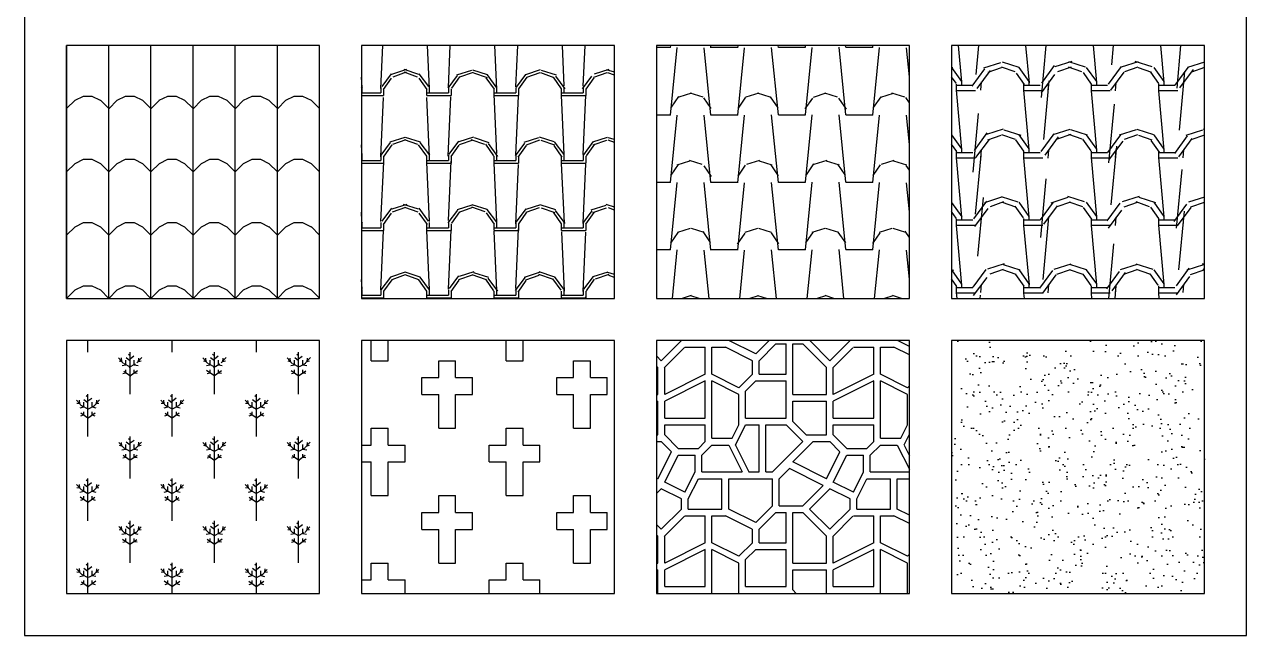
# Model space of a CAD drawing. Header units: inches. Extents: x 8.9 to 34.2, y 3.1 to 17.6.
# Drawn here: x 8.89 to 23.39, y 3.14 to 10.39 of the extents above; entities that cross this region are included whole.
import ezdxf

# ---------------------------------------------------------------- set-up
doc = ezdxf.new("R2010")
doc.units = ezdxf.units.IN
doc.header["$MEASUREMENT"] = 0

msp = doc.modelspace()

# ---------------------------------------------------------------- hatches: boundary and pattern name
h = msp.add_hatch()
h.set_pattern_fill('TELHA1', color=256, scale=0.05, pattern_type=2)
h.set_pattern_definition([(0, (9.585089932285666, 7.290687009555514), (0, 0.75), [0.1, -0.4]), (45, (9.385089932285666, 7.140687009555513), (0.4999952049770078, 0.7500281628045711), [0.14142135625, -1.9798989875]), (135, (9.885089932285666, 7.140687009555513), (-0.4999952049770078, 0.7500281628045711), [0.14142135625, -1.9798989875]), (26.56505118, (9.485089932285666, 7.240687009555513), (0.999999999961845, 0.7499999997715608), [0.111803399, -1.565247584]), (333.43494882, (9.685089932285667, 7.290687009555514), (0.9999999999618452, -0.7499999997715607), [0.111803399, -1.56522584]), (90, (9.385089932285666, 7.140687009555513), (-0.5, 3.061515884555943e-17), [])])
h.paths.add_polyline_path([(12.38508993228567, 7.140687009555513), (12.38508993228567, 10.14068700955551), (9.385089932285666, 10.14068700955551), (9.385089932285666, 7.140687009555513)])
h = msp.add_hatch()
h.set_pattern_fill('TELHA2', color=256, scale=0.8, pattern_type=2)
h.set_pattern_definition([(0, (12.88508993228567, 7.140687009555513), (0.8, 0.8), [0.256, -0.544]), (125.2176, (13.65308993228567, 7.220687009555514), (5.600000930816169, -7.999999333219401), [0.1664696, -16.4804528]), (160.71, (13.55708993228567, 7.356687009555515), (13.60000414738435, -4.79998919521532), [0.1695168, -16.7821792]), (199.29, (13.39708993228567, 7.412687009555514), (-13.60000414738435, -4.799989195215317), [0.1695168, -16.7821792]), (234.7824, (13.23708993228567, 7.356687009555515), (-5.600000930816174, -7.999999333219397), [0.1664696, -16.4804528]), (270, (13.14108993228567, 7.220687009555514), (0.7999999999999998, -0.8000000000000003), [0.08000000000000002, -0.7200000000000001]), (90, (13.65308993228567, 7.140687009555513), (-0.7999999999999999, 0.8), [0.08000000000000002, -0.7200000000000001]), (0, (12.88508993228567, 7.172687009555514), (0.8, 0.8), [0.224, -0.576]), (126.3844, (13.68508993228567, 7.236687009555514), (8.800010333468318, -11.99999244228627), [0.1888064, -18.6918712]), (162.3499, (13.57308993228567, 7.388687009555515), (-15.20000225554877, 4.799993485728558), [0.1846944, -18.28474]), (197.6501, (13.39708993228567, 7.444687009555514), (15.20000225554877, 4.799993485728553), [0.1846944, -18.28474]), (233.6156000000001, (13.22108993228567, 7.388687009555515), (-8.800010333468316, -11.99999244228627), [0.1888064, -18.6918712]), (270, (13.10908993228567, 7.236687009555514), (0.7999999999999998, -0.8000000000000003), [0.064, -0.7360000000000001]), (90, (13.68508993228567, 7.172687009555514), (-0.7999999999999999, 0.8), [0.064, -0.7360000000000001]), (0, (13.65308993228567, 7.172687009555514), (0.8, 0.8), [0.032, -0.768]), (87.39740000000002, (13.10908993228567, 7.236687009555514), (-0.8000113535971973, -16.79999945566244), [0.7047272000000001, -16.9134456]), (92.60259999999991, (13.68508993228567, 7.236687009555514), (-0.8000113535971952, 16.79999945566244), [0.7047272000000001, -16.9134456]), (0, (13.65308993228567, 7.140687009555513), (0.8, 0.8), [0.032, -0.768])])
h.paths.add_polyline_path([(12.88508993228567, 7.140687009555513), (15.88508993228567, 7.140687009555513), (15.88508993228567, 10.14068700955551), (12.88508993228567, 10.14068700955551)])
h = msp.add_hatch()
h.set_pattern_fill('TELHA3', color=256, scale=0.8, pattern_type=2)
h.set_pattern_definition([(124.5085, (1.023905248948, -0.2101336495931445), (-7.199995887131658, 10.4000024393516), [0.155332, -15.3778584]), (162.4744, (0.9359052489480003, -0.08213364959314462), (-12.79999753017407, 4.000006614649705), [0.1593992, -15.780488]), (197.5256000000001, (0.7839052489480002, -0.03413364959314458), (12.79999753017407, 4.000006614649709), [0.1593992, -15.780488]), (235.4915, (0.6319052489480003, -0.08213364959314462), (7.199995887131665, 10.4000024393516), [0.155332, -15.3778584]), (180, (0.5439052489480003, -0.2901336495931446), (-0.8000000000000003, -0.7999999999999999), [0.3200000000000001, -0.48]), (84.28940000000001, (0.5439052489480003, -0.2901336495931446), (-0.8000010517330334, -7.199999538796684), [0.8039904, -7.235910400000001]), (95.71059999999993, (1.023905248948, -0.2901336495931446), (-0.800001051733034, 7.199999538796684), [0.8039903999999998, -7.235910399999999])])
h.paths.add_polyline_path([(19.38508993228567, 7.140687009555513), (19.38508993228567, 10.14068700955551), (16.38508993228567, 10.14068700955551), (16.38508993228567, 7.140687009555513)])
h = msp.add_hatch()
h.set_pattern_fill('TELHA4', color=256, scale=0.8, pattern_type=2)
h.set_pattern_definition([(125.2176, (0.7360000000000001, 0.08000000000000002), (5.600000930816169, -7.999999333219401), [0.1664696, -16.4804528]), (160.71, (0.6400000000000001, 0.216), (13.60000414738435, -4.79998919521532), [0.1695168, -16.7821792]), (199.29, (0.48, 0.272), (-13.60000414738435, -4.799989195215317), [0.1695168, -16.7821792]), (233.4711, (0.3200000000000001, 0.216), (-13.60001466779588, -18.3999893496198), [0.2688048, -26.6116712]), (90, (0.7360000000000001, 0), (-0.7999999999999999, 0.8), [0.08000000000000002, -0.7200000000000001]), (0, (0.7360000000000001, 0.064), (0.8, 0.8), [0.064, -0.7360000000000001]), (0, (0.7360000000000001, 0), (0.8, 0.8), [0.064, -0.7360000000000001]), (125.5377, (0.8, 0.104), (-2.400001258824504, 3.199998598421868), [0.206456, -6.6754048]), (162.2553, (0.68, 0.272), (-17.59999698499135, 5.600008610164331), [0.2099904, -20.7890568]), (197.7447, (0.48, 0.336), (17.59999698499135, 5.600008610164327), [0.2099904, -20.7890568]), (233.8418, (0.28, 0.272), (8.800003219942845, 11.99999732540964), [0.25762, -25.504368]), (90, (0.8, 0.064), (-0.7999999999999999, 0.8), [0.04000000000000001, -0.76]), (0, (0, 0.064), (0.8, 0.8), [0.128, -0.672]), (0, (0, 0), (0.8, 0.8), [0.16, -0.6400000000000001]), (95.19439999999999, (0.8, 0.096), (-0.7999961797595591, 8.000000536035914), [0.7069032000000001, -8.129385599999999]), (84.7462, (0.16, 0.104), (-5.599997127305843, -60.80000046215273), [0.6989360000000001, -69.1946968]), (85.2364, (0.224, 0), (-0.7999932261290079, -8.800000757055669), [0.09633280000000001, -9.5369432])])
h.paths.add_polyline_path([(22.88508993228567, 10.14068700955551), (19.88508993228567, 10.14068700955551), (19.88508993228567, 7.140687009555513), (22.88508993228567, 7.140687009555513)])
h = msp.add_hatch()
h.set_pattern_fill('ARVORES2', color=256, pattern_type=2)
h.set_pattern_definition([(323.1301999999999, (0.615, 0.985), (3.000000208474511, -1.999992487278112), [0.025, -4.974994000000001]), (331.9276, (0.56, 0.865), (1.999999870253604, -0.9999955536028976), [0.085, -16.914986]), (324.7825, (0.55, 0.78), (9.999999946252629, -6.999975636672277), [0.104043, -20.704585]), (322.1251, (0.59, 0.935), (3.999999994313755, -2.999990498076779), [0.057009, -11.344733]), (351.8699, (0.185, 0.255), (0.9999994609208255, -2.417549617161896e-07), [0.035355, -7.035711999999999]), (323.1301999999999, (0.115, 0.475), (3.000000208474511, -1.999992487278112), [0.025, -4.974994000000001]), (350.5377, (0.505, 0.895), (1.000000077218422, 3.876031972882554e-07), [0.030414, -6.052347999999999]), (277.1251, (0.53, 0.93), (1.000010623234054, -6.999999626786064), [0.040311, -8.021948]), (12.5288, (0.54, 0.84), (4.000000478474653, 0.9999993037340325), [0.046098, -9.173446]), (90, (0.585, 0.855), (-1, 6.123031769111886e-17), [0.05, -0.95]), (312.7094, (0.5, 0.93), (1.000000231068323, -1.000000389224075), [0.08845900000000001, -17.60335]), (15.9453, (0.55, 0.745), (2.999999658999465, 0.9999948564893194), [0.03640099999999999, -7.243705999999999]), (90, (0.585, 0.755), (-1, 6.123031769111886e-17), [0.035, -0.965]), (322.1251, (0.09, 0.435), (3.999999994313755, -2.999990498076779), [0.057009, -11.344733]), (324.7825, (0.05, 0.28), (9.999999946252629, -6.999975636672277), [0.104043, -20.704585]), (90, (0.085, 0.255), (-1, 6.123031769111886e-17), [0.035, -0.965]), (15.9453, (0.05, 0.245), (2.999999658999465, 0.9999948564893194), [0.03640099999999999, -7.243705999999999]), (331.9276, (0.06, 0.365), (1.999999870253604, -0.9999955536028976), [0.085, -16.914986]), (312.7094, (0, 0.43), (1.000000231068323, -1.000000389224075), [0.08845900000000001, -17.60335]), (90, (0.085, 0.355), (-1, 6.123031769111886e-17), [0.05, -0.95]), (12.5288, (0.04, 0.34), (4.000000478474653, 0.9999993037340325), [0.046098, -9.173446]), (277.1251, (0.03, 0.43), (1.000010623234054, -6.999999626786064), [0.040311, -8.021948]), (350.5377, (0.005, 0.395), (1.000000077218422, 3.876031972882554e-07), [0.030414, -6.052347999999999]), (9.4623, (0.235, 0.39), (4.999999787301319, 0.9999979748038303), [0.030414, -6.052348]), (82.8749, (0.235, 0.39), (1.211917844162747e-06, 1.000000155253754), [0.040311, -8.021948]), (347.4712, (0.185, 0.35), (5.000000320409097, -0.9999996030448932), [0.04609799999999999, -9.173445999999998]), (90, (0.185, 0.355), (-1, 6.123031769111886e-17), [0.05, -0.95]), (37.8749, (0.135, 0.42), (4.999999765874954, 3.999988226725474), [0.057009, -11.344733]), (47.29059999999999, (0.21, 0.365), (11.00000407358806, 11.99999970234167), [0.08845900000000001, -17.60335]), (28.0724, (0.135, 0.325), (12.99999991531293, 6.99997509841826), [0.08499999999999999, -16.914986]), (90, (0.185, 0.255), (-1, 6.123031769111886e-17), [0.035, -0.965]), (35.21750000000001, (0.135, 0.22), (6.999999879546531, 4.999982911806653), [0.104043, -20.704585]), (90, (0.135, 0), (-1, 6.123031769111886e-17), [0.5, -0.5]), (90, (0.635, 0.5), (-1, 6.123031769111886e-17), [0.5, -0.5]), (35.21750000000001, (0.635, 0.72), (6.999999879546531, 4.999982911806653), [0.104043, -20.704585]), (90, (0.685, 0.755), (-1, 6.123031769111886e-17), [0.035, -0.965]), (344.0547, (0.685, 0.755), (3.999999948926303, -0.999992358538591), [0.036401, -7.243706]), (28.0724, (0.635, 0.825), (12.99999991531293, 6.99997509841826), [0.08499999999999999, -16.914986]), (47.29059999999999, (0.71, 0.865), (11.00000407358806, 11.99999970234167), [0.08845900000000001, -17.60335]), (37.8749, (0.635, 0.92), (4.999999765874954, 3.999988226725474), [0.057009, -11.344733]), (90, (0.685, 0.855), (-1, 6.123031769111886e-17), [0.05, -0.95]), (347.4712, (0.685, 0.85), (5.000000320409097, -0.9999996030448932), [0.04609799999999999, -9.173445999999998]), (82.8749, (0.735, 0.89), (1.211917844162747e-06, 1.000000155253754), [0.040311, -8.021948]), (9.4623, (0.735, 0.89), (4.999999787301319, 0.9999979748038303), [0.030414, -6.052348])])
h.paths.add_polyline_path([(12.38508993228567, 6.640687009555513), (9.385089932285666, 6.640687009555513), (9.385089932285666, 3.640687009555513), (12.38508993228567, 3.640687009555513)])
h = msp.add_hatch()
h.set_pattern_fill('CRUZ', color=256, scale=0.04, pattern_type=2)
h.set_pattern_definition([(90, (0, 0.4), (-0.8, 0.8), [0.2, -1.4]), (0, (0, 0.4), (0.8, 0.8), [0.2, -0.2, 0.2, -1]), (0, (0, 0.6), (0.8, 0.8), [0.2, -0.2, 0.2, -1]), (90, (0.2, 0), (-0.8, 0.8), [0.4, -0.2, 0.2, -0.8]), (90, (0.4, 0), (-0.8, 0.8), [0.4, -0.2, 0.2, -0.8]), (90, (0.6, 0.4), (-0.8, 0.8), [0.2, -1.4]), (0, (0.2, 0), (0.8, 0.8), [0.2, -1.4]), (0, (0.2, 0.8), (0.8, 0.8), [0.2, -1.4])])
h.paths.add_polyline_path([(15.88508993228567, 6.640687009555511), (12.88508993228567, 6.640687009555511), (12.88508993228567, 3.640687009555511), (15.88508993228567, 3.640687009555511)])
h = msp.add_hatch()
h.set_pattern_fill('PEDRA4', color=256, scale=2, pattern_type=2)
h.set_pattern_definition([(0, (0, 0), (0, 2), [0.4, -1.6]), (0, (1.56, 0.16), (0, 2), [0.36, -1.64]), (0, (1.6, 0.24), (0, 2), [0.32, -1.68]), (0, (0.72, 0.56), (0, 2), [0.24, -0.08, 0.16, -1.52]), (0, (0, 0.6), (0, 2), [0.12, -1.68, 0.12, -0.08]), (0, (0.76, 0.64), (0, 2), [0.4, -1.6]), (0, (1.84, 0.68), (0, 2), [0.28, -1.72]), (0, (0.88, 1), (0, 2), [0.28, -0.08, 0.52, -1.12]), (0, (0.92, 1.08), (0, 2), [0.48, -0.08, 0.12, -0.08, 0.08, -1.16]), (0, (0.64, 1.28), (0, 2), [0.2, -1.8]), (0, (0.64, 1.36), (0, 2), [0.24, -1.76]), (0, (1.04, 1.4), (0, 2), [0.2, -1.8]), (0, (0.24, 1.44), (0, 2), [0.2, -1.8]), (0, (1.04, 1.48), (0, 2), [0.24, -1.76]), (0, (0.16, 1.52), (0, 2), [0.24, -1.76]), (0, (0.48, 1.64), (0, 2), [0.48, -0.48, 0.16, -0.08, 0.24, -0.56]), (0, (0.48, 1.72), (0, 2), [0.48, -0.48, 0.48, -0.56]), (0, (0, 1.92), (0, 2), [0.4, -1.6]), (90, (0, 0), (-2, 1.224606353822377e-16), [0.6, -1.08, 0.24, -0.08]), (90, (0.4, 0), (-2, 1.224606353822377e-16), [0.32, -1.2, 0.4, -0.08]), (90, (0.48, 0), (-2, 1.224606353822377e-16), [0.32, -1.2, 0.12, -0.08, 0.2, -0.08]), (90, (0.68, 0.64), (-2, 1.224606353822377e-16), [0.12, -1.88]), (90, (0.76, 0.64), (-2, 1.224606353822377e-16), [0.12, -1.88]), (90, (0.84, 1.08), (-2, 1.224606353822377e-16), [0.2, -1.8]), (90, (0.92, 1.08), (-2, 1.224606353822377e-16), [0.2, -1.8]), (90, (1.04, 0.24), (-2, 1.224606353822377e-16), [0.32, -0.92, 0.68, -0.08]), (90, (1.16, 0.64), (-2, 1.224606353822377e-16), [0.36, -1.64]), (90, (1.24, 0.64), (-2, 1.224606353822377e-16), [0.36, -1.64]), (90, (0.96, 0.24), (-2, 1.224606353822377e-16), [0.32, -0.88, 0.2, -0.08, 0.44, -0.08]), (90, (1.36, 1.64), (-2, 1.224606353822377e-16), [0.36, -1.64]), (90, (1.44, 1.72), (-2, 1.224606353822377e-16), [0.32, -1.68]), (90, (1.52, 0.24), (-2, 1.224606353822377e-16), [0.16, -1.84]), (90, (1.6, 0.24), (-2, 1.224606353822377e-16), [0.16, -0.68, 0.56, -0.6]), (90, (1.68, 1.08), (-2, 1.224606353822377e-16), [0.56, -1.44]), (90, (1.76, 0.68), (-2, 1.224606353822377e-16), [0.32, -1.68]), (90, (1.84, 0.68), (-2, 1.224606353822377e-16), [0.32, -1.68]), (90, (1.92, 0.24), (-2, 1.224606353822377e-16), [0.36, -1.12, 0.44, -0.08]), (45, (0, 1.2), (1.110223024625157e-16, 1.999999770369767), [0.3394112, -2.4890158]), (45, (0.12, 0.68), (1.110223024625157e-16, 1.999999770369767), [0.3394112, -2.4890158]), (45, (0.2, 0.64), (1.110223024625157e-16, 1.999999770369767), [0.3394112, -2.4890158]), (45, (0.44, 0.4), (1.110223024625157e-16, 1.999999770369767), [0.3394112, -2.4890158]), (45, (0.48, 0.32), (1.110223024625157e-16, 1.999999770369767), [0.3394112, -2.4881158]), (45, (1.36, 0.08), (1.110223024625157e-16, 1.999999770369767), [0.226274, -2.602153]), (45, (1.6, 0.4), (1.110223024625157e-16, 1.999999770369767), [0.2828427, -2.5455844]), (45, (1.56, 0.48), (1.110223024625157e-16, 1.999999770369767), [0.2828427, -2.5455844]), (45, (1.76, 1.08), (1.110223024625157e-16, 1.999999770369767), [0.50911688, -2.3193102]), (45, (1.84, 1), (1.110223024625157e-16, 1.999999770369767), [0.169705626, -2.6587214]), (45, (1.44, 0.04), (1.110223024625157e-16, 1.999999770369767), [0.169705626, -2.6587214]), (45, (0.92, 1.28), (1.110223024625157e-16, 1.999999770369767), [0.169705626, -2.6587214]), (45, (0.88, 1.36), (1.110223024625157e-16, 1.999999770369767), [0.113137084, -2.71529]), (135, (0.56, 1.32), (-1.999999770369767, 1.110223024625157e-16), [0.169705626, -2.6587214]), (135, (0.64, 1.36), (-1.999999770369767, 1.110223024625157e-16), [0.2262742, -2.602153]), (315, (1.92, 1.64), (1.999999770369767, -5.551115123125783e-16), [0.2828427, -2.5455844]), (315, (0.2, 0.64), (1.999999770369767, -5.551115123125783e-16), [0.3394112, -2.4890158]), (315, (0.12, 0.6), (1.999999770369767, -5.551115123125783e-16), [0.3959796, -2.4324474]), (315, (0, 1.68), (1.999999770369767, -5.551115123125783e-16), [0.226274, -2.602153]), (206.5650512, (0.96, 0.24), (-2.000000000000188, -8.001286300185484e-10), [0.5366599999999999, -3.935476]), (206.5650512, (0.96, 0.16), (-2.000000000000188, -8.001286300185484e-10), [0.5366599999999999, -3.935476]), (153.4349488, (0.72, 0.84), (-2.000000000000188, 8.001291851300607e-10), [0.26832, -0.08943999999999999, 0.44722, -3.667156]), (153.4349488, (0.68, 0.76), (-2.000000000000188, 8.001291851300607e-10), [0.26832, -0.08943999999999999, 0.44722, -3.667156]), (153.4349488, (1.36, 0), (-2.000000000000188, 8.001291851300607e-10), [0.3577708, -4.114365156]), (153.4349488, (1.36, 0.08), (-2.000000000000188, 8.001291851300607e-10), [0.3577708, -4.114365156]), (153.4349488, (1.52, 0.4), (-2.000000000000188, 8.001291851300607e-10), [0.3577708, -4.114365156]), (153.4349488, (1.56, 0.48), (-2.000000000000188, 8.001291851300607e-10), [0.3577708, -4.114365156]), (63.43494880000001, (0.4, 1), (8.001289630854558e-10, 2.000000000000188), [0.3577708, -4.114365156]), (63.43494880000001, (0.48, 0.96), (8.001289630854558e-10, 2.000000000000188), [0.3577708, -4.114365156]), (63.43494880000001, (1.32, 1.4), (8.001289630854558e-10, 2.000000000000188), [0.26832, -4.203815956000001]), (63.43494880000001, (0.76, 0.76), (8.001289630854558e-10, 2.000000000000188), [0.26832, -4.203815956000001]), (63.43494880000001, (0.72, 0.84), (8.001289630854558e-10, 2.000000000000188), [0.26832, -4.203815956000001]), (63.43494880000001, (1.28, 1.48), (8.001289630854558e-10, 2.000000000000188), [0.1788854, -4.293250556]), (296.5650512, (1.24, 1.4), (8.001294071746656e-10, -2.000000000000188), [0.3577708, -4.114365156]), (296.5650512, (1.32, 1.4), (8.001294071746656e-10, -2.000000000000188), [0.3577708, -4.114365156])])
h.paths.add_polyline_path([(19.38508993228567, 6.640687009555508), (16.38508993228567, 6.640687009555508), (16.38508993228567, 3.640687009555508), (19.38508993228567, 3.640687009555508)])
h = msp.add_hatch()
h.set_pattern_fill('AREIA1', color=256, pattern_type=2)
h.set_pattern_definition([(0, (0.16, 0.44), (0.59, 0.43), [0, -0.24, 0, -0.32, 0, -0.56]), (10, (0.57, 0.9), (0.3308870288888707, 0.8300685357927353), [0, -0.6199999999999999, 0, -0.14, 0, -0.5299999999999999]), (20, (0.23, 0.8), (0.2107401686229698, 0.9706124774227676), [0, -0.43, 0, -0.29, 0, -0.63]), (30, (0.62, 0.7), (0.02373066958946429, 0.7988972745734183), [0, -0.56, 0, -0.71, 0, -0.51]), (40, (0.45, 0.6), (0.2800836002177499, 0.8485594716276894), [0, -0.4099999999999999, 0, -0.33, 0, -0.5699999999999998]), (49.99999999999999, (0.87, 0.5), (-0.1540838187409836, 0.6253464454222122), [0, -0.12, 0, -0.79, 0, -0.47]), (59.99999999999999, (0.68, 0.4), (-0.1502370205355738, 1.079781847254617), [0, -0.15, 0, -0.47, 0, -0.54]), (70, (0.44, 0.3), (-0.2817697424982236, 0.5707940190756073), [0, -0.28, 0, -0.32, 0, -0.7299999999999999]), (80, (0.51, 0.2), (-0.3418767326787802, 0.7101551236546011), [0, -0.3599999999999999, 0, -0.4299999999999999]), (90, (0.94, 0.1), (-0.67, 0.4600000000000001), [0, -0.55, 0, -0.31, 0, -0.73]), (99.99999999999999, (0.1, 0.2), (-0.6058940898934786, 0.2688723708977053), [0, -0.28, 0, -0.5799999999999998, 0, -0.6599999999999999]), (110, (0.2, 0.3), (-0.6272445981915362, 0.4953425219376369), [0, -0.48, 0, -0.38, 0, -0.53]), (120, (0.3, 0.4), (-0.8919357503463519, 0.3048780366869515), [0, -0.6599999999999999, 0, -0.21, 0, -0.7599999999999999]), (130, (0.4, 0.5), (-0.6606534620590253, -0.006083014830164324), [0, -0.38, 0, -0.14, 0, -0.78]), (140, (0.5, 0.6), (-1.03883801407311, -0.13347501832417), [0, -0.11, 0, -0.58, 0, -0.48]), (150, (0.6, 0.7), (-0.8039934640057524, -0.3325575286112627), [0, -0.28, 0, -0.33, 0, -0.64]), (160, (0.7, 0.8), (-0.9895098626416474, -0.5550407478148862), [0, -0.5899999999999999, 0, -0.24, 0, -0.4099999999999999]), (170, (0.8, 0.9), (-0.4847909667215807, -0.5034657074569778), [0, -0.3799999999999999, 0, -0.22, 0, -0.7699999999999999])])
h.paths.add_polyline_path([(22.88508993228567, 6.640687009555511), (19.88508993228567, 6.640687009555511), (19.88508993228567, 3.640687009555511), (22.88508993228567, 3.640687009555511)])

# ---------------------------------------------------------------- linework, layer by layer
msp.add_lwpolyline([(8.885089932285666, 17.64068700955552), (8.885089932285666, 3.140687009555511), (23.38508993228566, 3.140687009555511), (23.38508993228567, 17.64068700955552), (8.885089932285666, 17.64068700955552)])
for points in [[(9.385089932285666, 7.140687009555513), (12.38508993228567, 7.140687009555513), (12.38508993228567, 10.14068700955551), (9.385089932285666, 10.14068700955551)], [(12.88508993228567, 7.140687009555513), (15.88508993228567, 7.140687009555513), (15.88508993228567, 10.14068700955551), (12.88508993228567, 10.14068700955551)], [(16.38508993228567, 7.140687009555513), (19.38508993228567, 7.140687009555513), (19.38508993228567, 10.14068700955551), (16.38508993228567, 10.14068700955551)], [(19.88508993228567, 7.140687009555513), (22.88508993228567, 7.140687009555513), (22.88508993228567, 10.14068700955551), (19.88508993228567, 10.14068700955551)], [(9.385089932285666, 3.640687009555513), (12.38508993228567, 3.640687009555513), (12.38508993228567, 6.640687009555513), (9.385089932285666, 6.640687009555513)], [(12.88508993228567, 3.640687009555511), (15.88508993228567, 3.640687009555511), (15.88508993228567, 6.640687009555511), (12.88508993228567, 6.640687009555511)], [(16.38508993228567, 3.640687009555508), (19.38508993228567, 3.640687009555508), (19.38508993228567, 6.640687009555508), (16.38508993228567, 6.640687009555508)], [(19.88508993228567, 3.640687009555511), (22.88508993228567, 3.640687009555511), (22.88508993228567, 6.640687009555511), (19.88508993228567, 6.640687009555511)]]:
    msp.add_lwpolyline(points, close=True)

doc.saveas('drawing.dxf')
